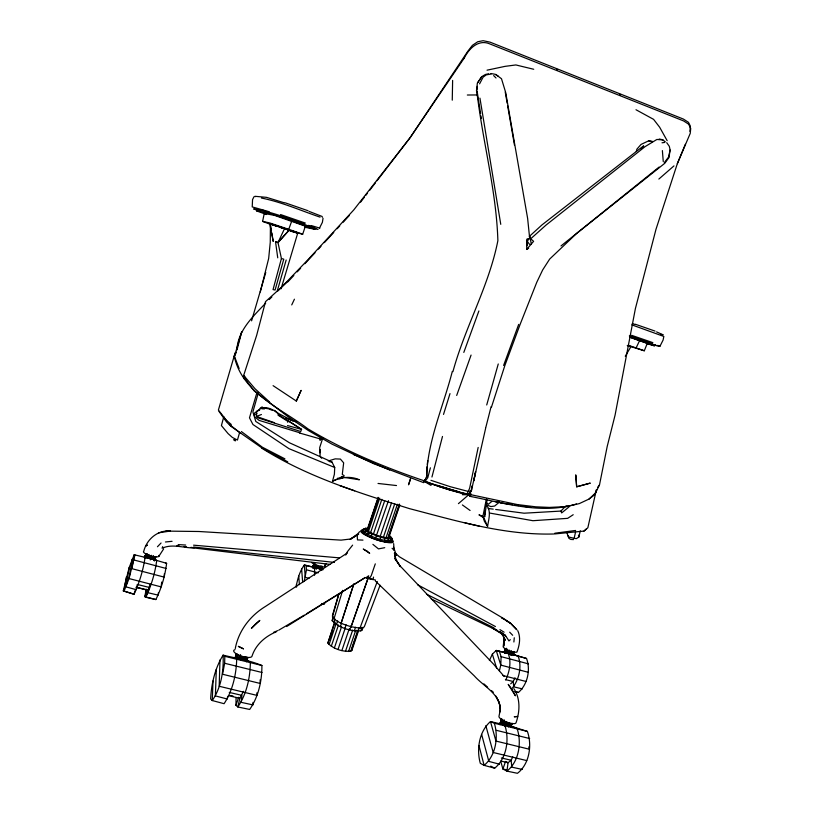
<?xml version="1.0" encoding="UTF-8"?>
<svg xmlns="http://www.w3.org/2000/svg" width="814" height="814" viewBox="0 0 814 814"><rect width="100%" height="100%" fill="white"/><g stroke="black" fill="none" stroke-linecap="round" stroke-linejoin="round"><path stroke-width="1.22" d="M500.223 708.261L500.234 706.267L500.101 711.914C501.862 694.678 483.954 686.863 474.287 675.864L375.346 580.982M234.859 657.732L236.701 658.933C236.345 674.399 232.651 690.679 224.084 703.693L212.261 700.539L210.643 698.972C211.365 683.821 215.028 668.101 223.097 655.138C236.04 658.353 249.644 660.296 261.894 665.506C262.027 680.677 258.465 696.926 249.674 709.452L237.83 706.969L235.968 705.331L236.05 698.025M271.825 232.957L273.209 241.412L269.79 223.881L270.441 224.491L270.258 242.267L268.661 258.496L260.297 291.961M358.577 630.596L351.852 650.427L350.732 651.231C342.663 651.892 333.455 649.094 327.879 643.091L334.595 622.069M319.658 452.828L319.729 447.497L322.741 438.166M426.933 466.87L426.79 476.343L425.508 478.612M452.258 100.173L452.625 80.413M500.946 723.839L504.934 725.528C509.523 739.621 506.613 758.617 494.668 768.192L484.116 765.353L480.321 763.339C476.322 749.399 479.151 731.318 490.476 721.56L513.003 726.831L527.38 731.41C532.285 745.146 529.466 764.143 517.45 773.3L506.919 771.112L502.899 769.027L500.824 761.609M514.672 691.646L518.365 692.49C527.594 684.645 530.789 669.678 526.526 658.475L514.702 655.077L526.526 658.475M260.154 679.853L260.215 683.455L222.588 674.257L224.644 663.268L224.817 656.308L223.097 655.138C223.799 670.817 221.316 687.372 212.261 700.539L213.003 680.972M511.803 723.504L511.039 726.576L512.179 723.442L510.144 725.864L510.887 723.819L508.516 723.483L507.916 725.203L512.179 723.442L511.029 726.414L506.573 724.887L501.617 724.399L501.648 718.935L499.694 724.46M506.43 648.544L505.362 648.717L504.242 652.645L505.453 649.379L505.341 652.991L504.619 653.215L505.453 649.379L511.019 652.136L512.962 652.482L514.031 652.289L513.919 651.627L513.166 653.744M219.983 659.94L219.18 686.253L256.909 695.37L256.868 692.856M216.31 669.373L215.384 695.899L227.33 699.033L227.584 696.743M528.724 746.947L529.446 749.246L495.95 741.066L490.476 721.56L494.332 723.208C498.677 737.169 495.767 755.779 484.116 765.353L478.937 745.461M489.387 660.49L492.358 654.191L496.204 650.437L499.409 651.312L501.098 656.654L500.793 665.109L499.379 670.889M528.632 248.26L526.658 249.42L527.055 238.98L529.68 238.41L529.894 236.63L531.339 244.302M320.309 449.562L320.024 456.339L321.662 458.272M262.24 407.254L256.491 411.772L256.512 416.442L258.649 418.06L300.742 431.512L301.567 429.385L278.256 414.55M258.323 392.867L252.879 411.894L255.8 421.469L289.438 442.775L331.939 461.996L334.717 467.49L334.391 474.216L332.509 481.227C341.076 477.065 350.407 475.854 359.391 479.772L341.707 477.004L332.509 481.227M510.388 655.117L510.5 652.94M484.737 515.079L484.991 510.48M150.285 559.91L150.448 557.529M689.916 131.38L690.343 126.089L688.461 122.314L683.394 119.068L490.038 42.145L483.15 40.7L477.767 41.728L472.405 45.34L467.928 51.099L410.612 137.017L377.045 180.718M471.744 488.268L471.937 485.958M504.67 726.108L504.884 723.707M513.888 642.002L514.275 637.759M313.431 567.704L313.746 564.407L318.508 566.788L317.002 567.867L313.431 567.704L314.601 565.181L314.998 567.572L316.341 566.056L317.002 567.867L320.869 569.403L322.049 566.666L321.194 569.403M476.994 90.018L477.37 86.325M150.193 584.249L145.757 597.242L155.861 599.552C161.467 588.268 165.079 575.834 166.605 563.329L155.779 560.164L156.726 560.439C155.006 573.127 151.333 585.704 145.757 597.242L144.892 596.693L146.123 589.173M164.428 573.565L164.041 577.075L132 568.701L134.188 554.731L145.096 557.366C143.172 570.054 139.479 582.61 134.045 594.24L123.28 590.883L129.202 567.48L134.188 554.731L134.961 554.965L129.029 578.561L123.982 591.381L126.312 577.065M161.691 582.051L161.141 586.884L129.029 578.561L132.082 559.33M500.478 631.817L505.423 640.231L503.612 637.067L504.131 642.287L503.785 646.082L504.253 637.443L503.154 646.845A7.499 1.801 20.6 0 0 510.836 651.281A7.499 1.801 20.6 0 0 517.185 651.404C519.617 644.8 520.838 637.189 517.724 630.596M158.415 592.694L158.14 595.136L148.006 592.734L149.064 587.382L137.291 584.452L136.223 589.702L126.089 586.884L129.202 567.48M246.55 661.1L242.155 659.147L235.948 658.414L236.487 653.754C239.011 656.857 243.661 658.058 247.527 657.498L246.489 661.558L247.731 657.62M485.571 504.344C491.839 510.205 488.665 519.108 487.586 526.383L484.361 521.225L482.906 516.371L478.958 514.824L483.862 517.857L487.586 526.383M254.589 412.993L255.27 412.505M320.065 437.963L320.044 440.394L322.079 438.186M670.024 150.02L669.067 157.428L664.784 163.299L576.821 233.272L549.684 259.055L542.663 269.953L536.792 282.244L520.156 324.298L504.853 365.547L491.473 407.092M526.658 240.812L527.411 241.514L526.861 245.686L526.923 242.175L528.896 238.583M427.269 464.387L427.767 460.663M487.026 499.888L484.676 516.819L484.666 516.229M314.54 575.223L314.57 567.399L304.294 565.058C299.572 571.387 297.537 579.303 296.062 586.935M306.064 565.323L306.451 569.81L304.304 581.033M144.699 557.468L145.828 554.029L144.719 558.109L145.828 554.029L150.824 556.735L153.286 557.203L155.698 556.644L154.345 560.836M154.324 560.144L154.66 557.956M323.046 218.244L322.385 222.354L319.454 228.144M154.243 560.337L154.619 558.058M240.527 660.317L240.954 657.905M316.422 569.169L316.86 566.727M505.789 652.95L506.674 650.345L505.341 652.991L506.206 652.899L506.674 650.345L507.214 652.94L513.085 654.883L514.031 652.289L512.362 654.171L512.962 652.482L510.531 653.561L511.019 652.136L509.432 653.296L508.719 651.353L505.362 648.717L504.242 651.902M502.665 724.338L503.235 721.214L501.75 719.902L500.315 724.002M478.164 447.446L469.637 488.268L467.49 492.958M314.143 567.572L314.601 565.181L313.797 567.633M471.082 494.749L470.563 492.969L469.037 494.383L469.658 496.286L471.082 494.749L517.358 504.558L535.816 506.827L549.43 507.407L566.402 506.593L579.283 503.612L588.99 499.074L595.533 492.897L599.491 484.92L607.203 446.469L615.069 415.16L635.398 308.577L656.013 229.222L677.329 163.685L690.241 133.374L690.72 128.5L688.644 124.186L683.597 120.93L489.947 43.976C478.642 38.909 469.027 48.464 464.356 57.875M236.864 658.302L237.505 655.005L237.993 658.343L239.794 656.308L240.7 658.811L242.765 657.315L242.155 659.147L245.594 657.753L244.851 659.93L247.527 657.498L246.235 660.622M473.829 480.718L475.61 471.703L471.438 490.689L469.118 494.159C454.273 491.839 439.102 487.006 425.213 481.115L427.788 477.686L430.392 467.816M145.96 557.651L146.51 554.894L146.866 557.631L152.533 558.974L154.324 560.256L155.698 556.644L154.121 559.981L155.077 557.163L152.676 559.035L153.286 557.203L150.325 558.272L150.824 556.735L149.084 557.977L148.341 555.891L146.866 557.631L145.248 557.804L146.51 554.894L145.614 557.722M482.906 516.371L486.396 498.972M500.203 710.266L499.002 716.188A9.137 2.656 21.3 0 0 506.501 721.998A9.137 2.656 21.3 0 0 516.015 722.852C519.881 711.751 520.604 698.707 513.827 688.552M270.777 224.522L262.607 221.388L264.255 213.472L274.41 215.354L305.382 226.17L302.686 234.198L293.589 231.959M236.915 349.796C237.932 330.23 253.195 316.432 265.72 303.032M500.732 724.613L501.75 719.902L500.925 723.463M147.924 557.753L148.341 555.891L147.751 557.732M239.296 658.526L239.794 656.308L239.082 658.495M473.758 480.83L485.653 428.215M596.408 489.58L587.84 527.777L583.953 531.094L554.619 533.943M511.609 655.453L512.148 653.062M567.032 532.926L568.182 536.894L574.135 538.319L575.539 532.132M574.135 538.319L576.414 538.634L578.896 536.986L580.29 530.789M315.974 567.673L316.341 566.056L315.812 567.653M243.528 691.31L239.835 698.259L237.83 706.969C246.581 694.118 250.234 677.736 250.336 662.311L248.372 661.08M504.558 653.255L505.453 649.379M373.555 577.095L372.965 579.609L366.005 577.706L368.681 575.763M508.312 653.072L509.238 650.05M505.219 724.623L505.708 722.527L503.235 721.214L501.617 724.399M511.039 726.79L511.803 723.554M431.949 477.024L442.49 436.467M636.324 151.455L636.863 149.206L641.025 144.444L648.697 140.822L652.218 141.29M513.095 655.097L513.919 651.627L513.349 653.581M235.277 648.555C238.553 630.687 250.254 615.669 265.618 606.338L347.486 552.869M313.746 564.407L312.871 567.969L313.746 564.407L312.739 567.399M236.487 653.754L235.043 658.109M485.765 427.625L491.096 406.664M513.369 653.795L513.919 651.627L513.115 654.497M237.047 349.725L241.717 331.746L234.351 356.573C242.318 393.182 281.023 408.343 307.997 428.897C344.617 450.742 384.096 467.236 424.409 480.881L425.132 479.456L423.494 482.59L373.372 463.573L332.01 444.139L308.425 430.575L288.431 416.992L253.988 390.781M134.982 590.771L134.045 594.24L123.28 590.883M281.42 258.516L273.046 289.591L275.081 290.038L283.781 259.167L281.42 258.516L277.991 242.582L284.534 228.612L294.851 232.204L270.217 223.657M325.569 563.614L324.532 566.778A6.99 1.608 18.2 0 1 317.562 565.679A6.99 1.608 18.2 0 1 311.742 562.433M144.678 558.16L145.828 554.029M500.284 723.819L501.648 718.935L500.071 723.504M486.721 404.965L498.26 363.97M277.34 290.72L286.172 260.002M223.799 416.666L221.418 425.59L228.062 433.577L232.305 437.403L237.434 440.079L239.55 432.753M281.064 288.797L297.721 233.16L296.5 232.662M251.587 320.838L265.761 272.497M235.144 352.808L218.396 410.042L226.394 420.289L231.156 424.369L231.329 426.577L261.966 447.965L287.729 461.813M375.295 563.858L371.265 575.61L369.464 578.398L368.773 577.248L367.938 578.551L351.078 626.749L359.951 628.133L362.851 627.808L364.285 626.831L380.087 585.246M257.031 392.287L249.481 417.816L252.951 424.521L289.031 448.687L334.717 467.49M332.407 615.516L338.939 593.599L332.397 617.002C336.965 622.618 344.495 624.592 351.109 626.749L367.938 578.551L368.813 577.258L369.464 578.398M333.974 618.905L342.643 590.354M410.653 477.95L408.536 484.818L410.521 479.222M320.94 570.217L322.049 566.666L320.95 569.586L321.795 567.134L318.447 566.666M246.469 661.67L247.721 657.641M452.319 371.408C443.467 406.013 427.136 441.992 426.668 477.197M443.518 414.407L450 393.61M321.042 569.82L322.049 566.666L321.011 569.668M144.923 558.282L146.082 554.7M236.416 658.353L237.505 655.005L235.948 658.414M154.66 556.99L148.575 555.84L146.917 554.945L147.344 553.612M148.575 555.84L149.003 554.507M150.814 556.603L151.251 555.27M153.052 557.02L153.48 555.697M136.579 587.301L147.1 589.906L144.892 596.693L155.861 599.552M235.287 658.2L236.335 655.016M452.92 371.652C465.038 327.055 488.96 286.05 497.873 240.669C496.428 192.572 483.76 145.747 477.686 98.168L476.485 90.619L477.36 83.099L481.644 76.638M154.345 560.724L155.698 556.644L154.548 560.093M312.973 567.053L313.665 564.977L312.841 567.022M471.642 489.418L471.235 490.659L470.594 490.282M244.668 376.241L243.885 378.602L243.681 375.396L256.664 335.327L265.506 301.658L287.922 281.4M247.018 657.285L240.038 656.206L240.557 654.629M235.968 705.331L238.655 697.283M314.916 565.211L315.303 564.061L314.53 563.359L314.143 564.509L314.916 565.211L316.493 566.005L316.88 564.845M315.822 568.671L316.554 566.483M318.834 565.516L318.06 568.131L320.502 567.185L319.953 568.783L321.795 567.134L320.482 569.057M320.645 565.872L320.258 567.022L321.428 566.982L321.815 565.832M262.057 408.17L261.843 408.801L264.469 408.903M332.977 616.91L332.173 620.695C339.357 628.001 350.702 631.44 360.806 630.87L362.169 629.944L362.973 627.563M332.173 620.695L333.384 617.104M390.679 537.739L389.875 535.978L392.358 539.234L392.144 541.666C381.837 543.05 370.39 538.217 362.077 532.142L362.413 529.741L365.639 528.286L368.04 528.317M333.659 622.496L334.869 618.894M363.675 533.638L364.123 532.295L365.985 531.054L368.427 531.562L376.689 535.439L390.466 538.817L391.351 540.913L390.893 542.256M327.879 643.091L334.992 622.028M329.863 638.797L332.611 630.657M379.731 498.117L368.427 531.562L367.165 529.731L378.113 497.354M378.245 498.026L367.267 530.494L364.54 529.721L362.535 530.809C370.858 536.864 382.285 541.686 392.602 540.323L391.392 537.311L388.685 536.548L399.247 505.433M329.049 644.586L336.182 623.473M378.235 499.44L368.132 529.344L365.639 528.286L362.413 529.741L362.077 532.142M336.477 624.521L337.698 620.909M366.595 535.409L368.62 532.641L370.533 532.824L381.858 499.318M331.288 646.255L338.441 625.091M340.374 626.566L341.575 622.995M370.574 537.281L372.191 534.32L373.382 534.167L384.727 500.61M334.381 647.913L341.554 626.719M346.164 624.847L344.953 628.418L345.401 627.635M375.193 539.072L388.461 500.671M338.034 649.409L345.207 628.205M391.503 502.971L380.138 536.528L380.677 537.301L388.105 538.817L391.595 538.298L388.848 537.332L387.942 537.739L399.369 504.049M341.86 650.579L349.043 629.385M350.956 626.322L349.745 629.894L349.226 628.815M380.006 540.598L380.677 537.301L368.62 532.641L365.985 531.054L364.428 528.774L367.165 529.731M394.729 503.805L383.363 537.321L384.737 538.298L384.513 541.697M345.482 651.312L352.655 630.148M354.283 630.85L355.494 627.289M397.395 504.283L386.05 537.739L388.105 538.817L388.726 540.923L388.268 542.266M348.545 651.536L355.708 630.412M399.837 504.934L388.848 537.332L388.685 536.548M350.732 651.231L357.885 630.168M352.187 648.056L358.109 630.606M359.32 627.584L358.099 631.186L356.634 630.29M360.806 630.87L362.027 627.279M392.358 539.234L392.144 541.666M144.892 558.109L146.072 554.66L144.577 558.231M246.55 660.988L247.67 657.722M502.157 724.368L503.235 721.214L503.886 724.419L505.708 722.527L508.516 723.483L506.573 724.887L505.708 722.527L504.995 724.582M235.419 657.58L236.63 654.069M504.222 652.024L505.362 648.717L504.212 652.045M499.694 724.602L501.648 718.935M312.759 567.541L314.001 563.939M508.129 653.052L508.719 651.353L512.657 652.289L513.614 652.126L513.522 651.515M505.85 649.491L506.277 648.27M506.959 650.355L507.387 649.134M510.897 651.983L511.324 650.762M504.1 719.739L503.581 721.214L510.5 723.565M511.151 655.046L511.925 652.859M508.567 726.851L509.361 724.572M162.658 546.652L162.088 548.26C172.273 543.508 183.262 547.985 193.864 547.964L329.914 564.387M456.695 395.431L471.072 355.067M312.8 567.297L313.604 565.058M315.72 568.63L316.504 566.463M463.807 352.421L478.886 310.958M262.607 221.388L269.536 222.873L288.736 229.294L291.748 221.052M503.601 365.455L518.681 324.399M359.971 628.133L377.279 581.491M235.063 658.16L236.64 653.947M235.083 657.987L236.64 653.917M513.085 654.721L514.031 652.289L512.81 654.415M256.268 411.335L256.095 412.26M629.303 346.154L644.301 350.773L647.272 343.406L629.894 337.291M145.604 591.34L146.378 589.438M596.804 489.448L594.607 494.861L588.99 499.074M677.329 163.685L685.327 144.312M144.75 557.61L146.032 554.538M512.271 654.12L512.962 652.482L511.487 653.835M510.032 725.813L510.887 723.819L509.086 725.508M152.533 558.974L153.286 557.203L151.496 558.608M153.968 559.767L155.077 557.163L153.378 559.36M244.699 659.869L245.594 657.753L243.508 659.503M319.851 568.732L320.502 567.185L319.027 568.416M288.278 420.838L287.759 421.937L288.278 420.838L301.567 429.385L287.525 425.559M296.276 401.027L301.119 390.364L296.367 401.078L273.087 385.653M234.351 356.573L236.426 352.126M291.738 304.904L294.424 299.196M324.532 566.778L326.038 563.614M628.133 345.207L636.1 347.924L639.631 340.537M505.779 679.944C509.432 671.815 511.691 661.874 508.099 653.347L496.204 650.437L500.793 665.109L528.205 672.272M515.008 677.757L513.196 681.511L510.673 683.821M512.789 756.867L511.131 760.225L508.078 762.708L506.919 771.112C518.996 761.69 521.876 742.551 517.083 728.55L513.003 726.831M253.978 196.754L252.543 199.613L252.228 206.909L269.108 211.701M345.716 555.046L347.375 551.739L352.625 545.136M254.304 413.858L254.324 415.364M657.702 345.39L660.012 346.164L663.095 340.059L663.837 336.457L631.766 324.827M479.568 83.852L483.089 77.177L486.243 74.878L491.107 74.033M158.74 556.491L163.634 548.921M423.494 482.59L424.409 480.881M510.693 726.108L512.179 723.442M218.997 411.406L226.668 422.13L231.329 426.577M625.264 356.227L630.769 346.968L627.248 345.604M469.118 494.159L469.983 492.735M464.479 57.702L409.798 138.085L353.795 209.9L307.865 259.819L278.022 290.863M477.757 82.631L481.308 77.503M245.614 660.235L247.527 657.498M321.642 603.51L324.064 604.08L325.468 602.167M664.275 162.688L668.528 157.122L670.126 150.03L669.312 146.317L666.727 142.684M597.69 487.281L599.491 484.92M360.592 202.137L364.367 197.222M365.852 195.289L367.338 193.356M369.576 190.445L375.529 182.692M359.584 531.654L357.814 533.791L350.203 539.326L358.73 534.055L350.712 538.99L341.086 540.13L198.972 531.501L165.812 531.094M260.032 408.363L262.088 407M498.738 631.328L505.321 635.317L508.964 640.944L510.286 639.662M526.658 249.42L533.608 241.331L530.728 238.777L546.082 225.04L645.044 146.652L656.908 139.459L663.196 139.967M315.028 252.767L304.853 263.746M318.437 249.074L320.981 246.306M324.389 242.613L333.74 232.458M337.179 228.724L339.753 225.926M343.182 222.202L349.196 215.669M287.922 281.786L293.854 275.468M297.232 271.866L300.62 268.254M495.675 509.462L524.063 513.207L560.938 511.07L565.099 506.664M508.719 651.353L507.214 652.94L506.206 652.899M641.066 148.982L643.609 146.317M157.458 546.743L161.05 543.009M269.241 299.542L271.876 296.937M529.314 236.447L541.992 224.898L643.64 145.808M512.159 688.329C519.067 679.751 522.191 666.503 518.07 655.982L504.802 652.452M256.491 411.772L257.092 411.233M583.953 531.094L586.355 528.958M499.338 502.126L494.668 506.043L490.852 506.573L485.51 504.446M658.852 179.06L673.972 165.893M458.435 503.642L468.762 494.719L469.047 493.61M561.009 245.94L659.106 167.053M573.209 514.713L567.643 518.345L532.916 520.706L489.54 513.034M526.516 240.466L529.68 238.41L527.625 218.366L505.708 92.593L501.495 78.734L495.685 74.44M286.67 626.526L364.479 578.021L306.4 613.827M491.737 501.505L488.339 504.253L486.426 502.726M304.253 615.15L278.815 630.138M158.455 532.844L170.37 531.043C157.662 529.853 146.825 539.224 143.773 551.18A8.13 2.096 16.2 0 0 150.926 555.931A8.13 2.096 16.2 0 0 158.872 555.413M482.02 76.485L485.459 74.461L488.573 73.809M276.394 631.745C265.415 636.263 255.83 644.464 252.045 656.043A9.585 3.002 17.3 0 1 240.303 655.738A9.585 3.002 17.3 0 1 235.022 649.613M256.084 413.716L257.071 413.237M297.721 233.16L295.93 232.824M273.535 632.397L277.757 630.596M296.082 232.356L290.506 230.647M261.426 414.509L256.512 416.442L274.338 422.67M257.417 410.765L259.727 409.941M328.246 460.978L335.185 458.872L340.405 459.076L343.661 462.84L342.287 474.481L344.18 475.651M471.438 490.689L468.599 491.524L450.173 486.68L430.932 480.321M315.679 228.622C296.55 221.795 274.735 212.149 253.622 208.913L258.099 210.592M576.495 503.978C541.371 514.794 504.405 503.032 469.658 496.286M487.037 70.177L505.087 66.351L515.873 64.947L533.73 69.271M384.727 547.69L378.469 548.89L372.883 544.373M662.016 142.786L664.712 142.43M554.822 533.221L575.61 530.463M262.179 407.692C268.142 406.949 274.318 409.839 278.378 414.072M165.446 541.982L172.069 541.31M257.499 410.571L258.801 410.49M573.534 539.601L570.807 539.428L568.874 538.329L568.314 535.551M495.98 502.065L499.399 501.902M467.338 95.014L477.208 94.953M462.352 494.698L468.762 494.719L463.278 493.864L448.422 489.601L424.572 481.593L431.013 485.398M553.754 533.984C504.527 535.388 456.796 520.909 409.625 508.679C358.801 492.796 307.204 476.811 261.823 448.229M362.963 540.12L357.468 539.886L357.265 535.948M263.39 408.038L268.559 408.791L272.263 410.337M178.195 544.586L185.673 545.044M262.23 210.287L256.156 209.778L258.384 210.602M261.426 198.046C281.532 201.994 300.641 210.521 320.044 217.135M193.569 545.166L339.031 557.834M176.77 545.787L179.182 546.011M257.529 209.605L263.085 210.134M193.6 547.018L334.432 562.423M184.076 546.54L186.518 546.815M256.42 209.493L256.725 210.958C276.841 213.807 295.635 222.853 314.825 229.253L304.721 227.218M378.032 483.455L396.499 485.551M375.488 580.056L364.53 577.492M190.944 547.374L194.261 547.802M488.268 508.485L493.203 509.137M329.517 461.67L331.939 461.996M500.315 502.838L512.515 504.66M514.957 505.016L518.61 505.565M521.052 505.921L530.82 507.376M490.984 73.555L495.044 74.257L498.148 76.048M660.999 334.442L663.186 334.849L656.562 331.898M319.851 228.134L311.436 225.61M308.587 227.523L318.03 229.446L310.175 226.231M506.4 769.759L502.899 769.027L505.555 761.456L508.078 762.708L500.752 761.039M659.147 139.001L662.27 139.672L665.272 141.697M522.354 769.434L511.833 767.164L511.131 760.225L501.353 757.976M224.817 656.308L261.894 665.506M494.332 723.208L527.38 731.41M224.644 663.268L262.037 672.496M496.357 730.321L529.66 738.542M230.677 695.461L232.957 695.98M228.368 695.644L239.835 698.259M229.263 692.429L241.911 695.349L241.158 702.34L253.032 704.924L253.001 702.39M468.467 494.678L425.234 481.837M464.998 522.832L479.283 526.139M526.76 760.602L493.192 752.492L485.836 725.671M499.409 651.312L508.099 653.347M522.395 688.888L513.776 686.863L513.196 681.511L505.402 679.578M501.098 656.654L528.388 663.837M311.518 566.819L304.294 565.058L305.311 577.36L308.994 578.316M134.178 560.052L166.046 568.447M135.918 587.311L147.66 590.211L147.1 589.906M306.451 569.81L318.284 572.832M526.007 681.471L502.94 675.528M459.513 492.053L437.22 485.439L439.57 486.131M499.521 764.214L488.838 761.405L481.634 734.401M156.726 560.439L144.231 557.112L145.096 557.366M295.747 232.356L297.629 232.814L293.325 231.318M323.107 569.719L312.718 567.114L317.572 568.426M320.004 569.088L322.425 569.749M653.184 344.617L656.074 345.411L629.334 335.948M658.882 346.357L653.245 344.76M322.181 603.561L324.064 604.08M290.761 231.186L292.643 231.705M458.231 491.992L459.534 492.348L438.827 486.233M648.697 140.822L652.075 141.789M299.491 432.997L321.347 439.245M165.598 563.034L166.605 563.329M269.79 223.881L284.534 228.612M647.049 343.701L654.548 345.869L631.064 337.535M341.748 476.516L344.159 477.238M299.979 432.834L259.055 420.38L254.721 416.788M438.705 486.192L448.819 489.234M289.733 230.525L292.938 231.491M285.653 418.223L296.723 421.927M289.631 230.535L294.281 231.959M275.529 241.799L277.991 242.562L289.163 230.077L277.991 242.562L275.529 241.799L277.737 257.824M632.295 323.585L635.368 324.542M340.333 477.452L342.714 478.205M284.412 202.849L266.493 197.344L254.904 196.296L255.169 196.734M278.388 226.251L272.263 224.572M337.749 478.144L340.13 478.917M305.372 223.087L280.535 214.54M652.879 342.643L631.572 335.307M279.65 227.238L282.712 228.266M285.205 202.818L308.099 210.755M635.459 324.287L655.026 331.084M304.548 224.145L280.362 215.842M651.892 343.549L631.145 336.416M288.736 229.294L302.686 234.198M636.1 347.924L644.301 350.773M281.746 216.056L292.277 219.658M516.147 691.717L518.365 692.49M339.865 485.622L354.67 490.791M288.96 230.016L279.375 226.567M628.093 345.594L630.535 346.55M272.588 224.817L275.631 225.895M265.395 214.113L256.725 210.958M308.557 225.356L313.746 227.238M266.565 214.52L264.255 213.472M658.587 345.604L660.012 346.164M309.137 211.416L322.09 216.453L322.375 217.277M565.934 505.779L568.966 506.969L561.65 512.912L560.938 511.07M255.657 414.652L256.613 415.028M353.398 454.477L389.682 469.973M292.887 421.052L278.439 413.41M431.288 598.972L492.684 628.357L505.698 636.212M492.155 627.96L496.886 630.26M426.485 594.179L494.027 627.889M284.92 458.842L262.413 447.252L241.371 431.542M490.74 766.127L494.668 768.192M417.47 584.666L495.441 626.546M635.988 109.737L653.581 119.353L659.645 127.218L667.154 140.669M494.515 628.866L496.713 630.077M492.806 628.001L502.869 634.269M237.953 655.026L240.038 656.206M502.045 633.058L505.321 635.317M240.842 433.455L229.365 424.369M499.938 629.639L504.131 632.213M395.146 552.95L399.348 556.745L503.388 618.416L510.643 623.331L516.707 629.639L510.643 623.331L501.536 617.653L503.561 618.915M505.586 620.176L510.643 623.331M278.042 415.171L288.003 421.469M462.383 504.934L470.085 510.47M233.506 439.702L235.297 440.903L234.961 439.652M274.562 410.337L278.256 413.37M491.432 690.567L493.335 692.256M483.923 683.892L487.627 687.199M269.607 402.004L255.067 388.797L243.681 375.396M392.083 548.29L394.068 550.142L393.661 543.61M493.65 75.58L496.021 77.981M509.676 632.183L512.667 635.276M504.253 676.536L493.66 664.285L399.888 565.71L394.841 558.241L400.386 566.656L395.553 559.096M224.674 418.386L227.025 421.377M146.296 554.151L146.917 554.945M253.215 389.774L243.427 376.567M527.411 241.514L529.558 244.383M496.469 697.323L499.308 703.123M395.228 553.154L396.418 555.321L394.017 548.443M495.848 696.001L498.779 701.485L500.05 706.654L499.572 703.937M351.109 626.749L350.783 626.119L351.078 626.749M234.239 355.82L239.113 368.467M492.358 654.191L496.723 668.426M620.451 95.472L620.136 94.363L620.38 95.442M502.279 633.221L502.472 633.974M578.449 535.164L578.896 536.986M396.123 560.174L394.444 552.94L395.635 560.551M505.25 92.094L507.183 103.215M507.621 105.688L514.509 145.238M393.538 547.1L394.068 550.142M480.586 113.573L477.136 91.28M481.003 116.026L481.42 118.488M479.945 98.138L500.763 224.338M270.441 224.491L271.428 230.535M662.372 150.6L663.268 161.569M362.047 628.51L362.169 629.944M301.628 569.006L302.666 582.295M298.758 576.088L299.389 584.615M296.449 584.452L296.632 586.955M351.79 649.216L351.852 650.427M392.999 540.872A17.196 3.348 18.7 0 1 375.071 539.275A17.196 3.348 18.7 0 1 362.301 530.107M353.764 584.116L341.137 623.209L353.764 584.116M255.749 623.799L251.404 628.337L259.829 620.41L255.749 623.799M147.222 545.126L145.726 546.011L147.222 545.126M590.099 483.16L576.658 486.803L575.783 475.071L576.658 486.803L590.099 483.16M517.602 716.473L514.367 716.768L517.602 716.473M243.437 648.819L238.41 646.397L243.437 648.819M366.758 550.936L363.248 549.043L369.698 553.306L366.758 550.936M512.067 689.59L508.221 684.391L515.435 695.797L512.067 689.59M557.275 70.36L556.613 69.098L557.193 70.33"/></g></svg>
